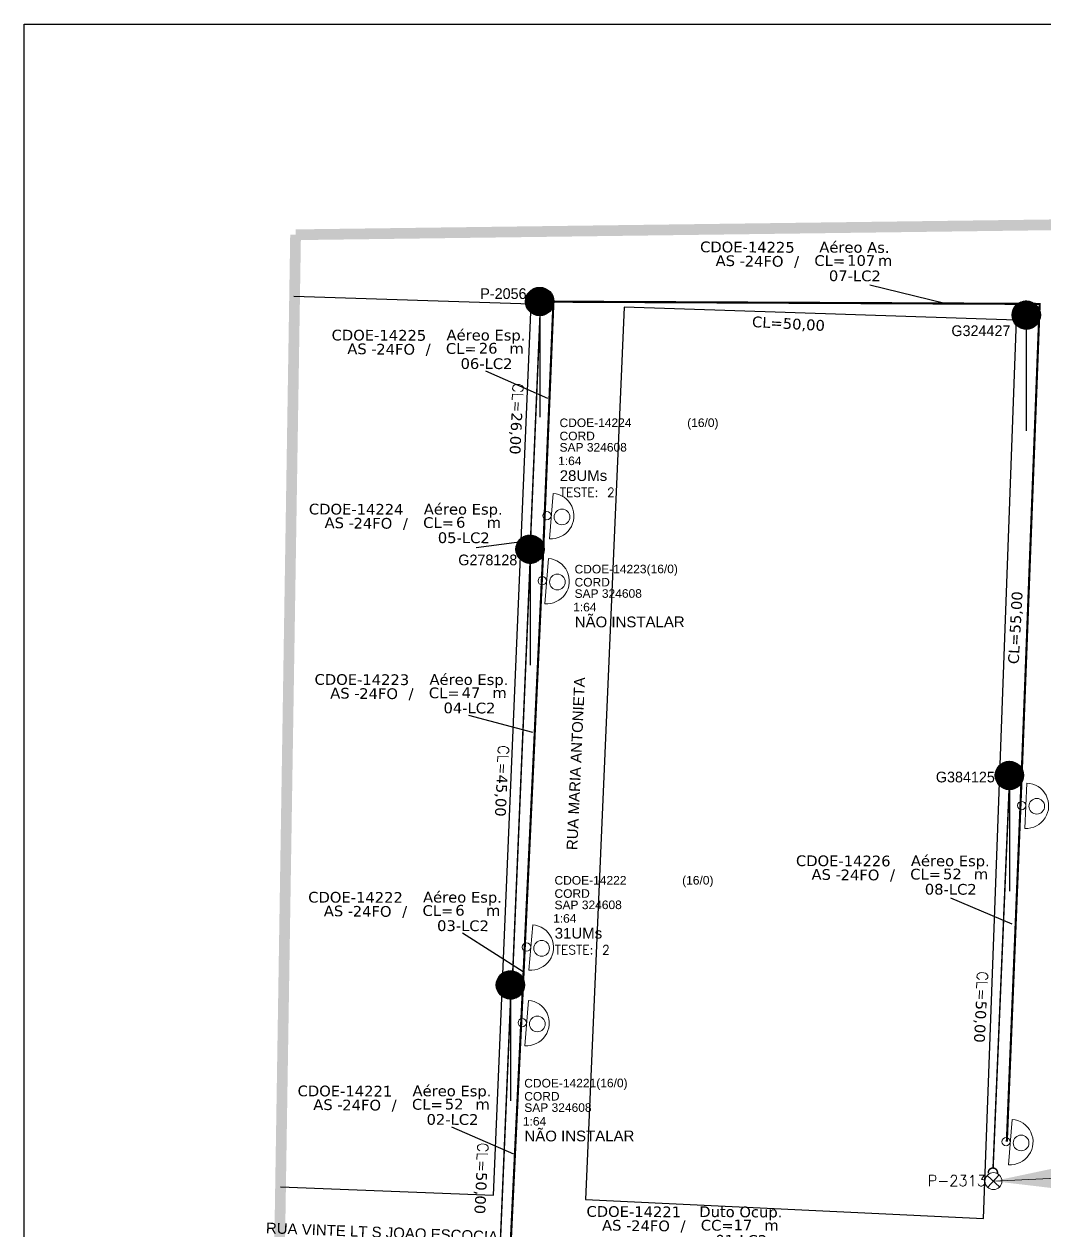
# Model space of a CAD drawing. Extents: x 31872 to 38560, y -10719 to -1519.
# Drawn here: x 31872 to 32823, y -2645 to -1519 of the extents above; entities that cross this region are included whole.
import ezdxf
from ezdxf.enums import TextEntityAlignment as Align

# ---------------------------------------------------------------- set-up
doc = ezdxf.new("R2010")
doc.units = ezdxf.units.DM
doc.header["$MEASUREMENT"] = 0
for name, color, linetype, lineweight in [('10.4-Postes', 1, 'Continuous', 0), ("20.0-LEGENDA DOS CDO'S", 1, 'Continuous', 0), ('20.2-CDO_POSTE', 1, 'Continuous', 5), ('20.6-CORDOALHA_SUPORTE', 7, 'Continuous', 25)]:
    doc.layers.add(name, color=color, linetype=linetype, lineweight=lineweight)
for name, color, linetype in [('CAP a instalar', 1, 'Continuous'), ('celulas gpon', 7, 'Continuous'), ('label_cabos', 7, 'Continuous'), ('locais', 7, 'Continuous'), ('locais legendas', 7, 'Continuous'), ('QUADRA', 7, 'Continuous'), ('Segmento de Logradouro Texto', 238, 'Continuous')]:
    doc.layers.add(name, color=color, linetype=linetype)
doc.styles.add('ARIAL', font='arial.ttf')
doc.styles.add('DIGICADE', font='arial.ttf')
doc.styles.add('ROMANS', font='romans.shx')
doc.styles.add('siredit', font='verdana.ttf')
doc.linetypes.add('FENCELINE1', pattern='A,0.25,-0.1,[133,ltypeshp.shx,S=0.1,R=0,X=-0.1,Y=0],-0.1,1', length=1.45)
doc.dimstyles.new('CC', dxfattribs={"dimtxt": 1, "dimasz": 2, "dimexe": 0.18, "dimexo": 0.0625, "dimgap": 0.09, "dimtad": 0, "dimdec": 0, "dimrnd": 1, "dimzin": 0, "dimdsep": 46, "dimtxsty": 'siredit', "dimblk": 'NONE', "dimcen": 0, "dimse1": 1, "dimse2": 1, "dimsd1": 1, "dimsd2": 1, "dimclrt": 7, "dimadec": 0, "dimazin": 0, "dimtfac": 1, "dimtdec": 0, "dimtofl": 0, "dimtmove": 0, "dimatfit": 3, "dimfxl": 0, "dimtolj": 1, "dimtzin": 0, "dimarcsym": 0})
doc.dimstyles.new('CL', dxfattribs={"dimtxt": 1, "dimasz": 2, "dimexe": 0.18, "dimexo": 0.0625, "dimgap": 0.09, "dimtad": 0, "dimdec": 0, "dimrnd": 1, "dimzin": 0, "dimdsep": 46, "dimtxsty": 'siredit', "dimblk": 'NONE', "dimcen": 0, "dimse1": 1, "dimse2": 1, "dimsd1": 1, "dimsd2": 1, "dimclrt": 7, "dimadec": 0, "dimazin": 0, "dimtfac": 1, "dimtdec": 0, "dimtofl": 0, "dimtmove": 0, "dimatfit": 3, "dimfxl": 0, "dimtolj": 1, "dimtzin": 0, "dimarcsym": 0})

# ---------------------------------------------------------------- blocks, each defined once
blk = doc.blocks.new('*X22')
at = {"color": 0}
for p, q in [((-0.679997, 0.416018), (-0.018018, 1.077997)), ((-0.679809, 0.433884), (-0.035884, 1.077809)), ((-0.679715, 0.398622), (-0.000622, 1.077715)), ((-0.67911, 0.452261), (-0.054261, 1.07711)), ((-0.678999, 0.381661), (0.016339, 1.076999)), ((-0.677877, 0.365105), (0.032895, 1.075877)), ((-0.677853, 0.471196), (-0.073196, 1.075853)), ((-0.676376, 0.348929), (0.049071, 1.074376)), ((-0.675978, 0.490748), (-0.092748, 1.073978)), ((-0.674518, 0.333109), (0.064891, 1.072518)), ((-0.673417, 0.510987), (-0.112987, 1.071417)), ((-0.672323, 0.317627), (0.080373, 1.070323)), ((-0.67008, 0.532002), (-0.134002, 1.06808)), ((-0.669809, 0.302463), (0.095537, 1.067809)), ((-0.666991, 0.287604), (0.110396, 1.064991)), ((-0.665856, 0.553903), (-0.155903, 1.063856)), ((-0.663883, 0.273034), (0.124966, 1.061883)), ((-0.660603, 0.576834), (-0.178834, 1.058603)), ((-0.660497, 0.258742), (0.139258, 1.058497)), ((-0.656846, 0.244715), (0.153285, 1.054846)), ((-0.654125, 0.600989), (-0.202989, 1.052125)), ((-0.652938, 0.230945), (0.167055, 1.050938)), ((-0.648783, 0.217422), (0.180578, 1.046783)), ((-0.646156, 0.626637), (-0.228637, 1.044156)), ((-0.64439, 0.204138), (0.193862, 1.04239)), ((-0.639766, 0.191085), (0.206915, 1.037766)), ((-0.636298, 0.654172), (-0.256172, 1.034298)), ((-0.634917, 0.178256), (0.219744, 1.032917)), ((-0.62985, 0.165645), (0.232355, 1.02785)), ((-0.624571, 0.153247), (0.244753, 1.022571)), ((-0.623925, 0.684222), (-0.286222, 1.021925)), ((-0.619084, 0.141056), (0.256944, 1.017084)), ((-0.613395, 0.129067), (0.268933, 1.011395)), ((-0.607932, 0.717893), (-0.319893, 1.005932)), ((-0.607508, 0.117277), (0.280723, 1.005508)), ((-0.601426, 0.10568), (0.29232, 0.999426)), ((-0.595154, 0.094275), (0.303725, 0.993154)), ((-0.588694, 0.083057), (0.314943, 0.986694)), ((-0.58596, 0.757543), (-0.359543, 0.98396)), ((-0.58205, 0.072024), (0.325976, 0.98005)), ((-0.575224, 0.061172), (0.336828, 0.973224)), ((-0.568219, 0.0505), (0.3475, 0.966219)), ((-0.561036, 0.040005), (0.357995, 0.959036)), ((-0.553678, 0.029685), (0.368315, 0.951678)), ((-0.550397, 0.810783), (-0.412783, 0.948397)), ((-0.546146, 0.01954), (0.37846, 0.944146)), ((-0.538442, 0.009566), (0.388434, 0.936442)), ((-0.530567, -0.000236), (0.398236, 0.928567)), ((-0.522522, -0.009869), (0.407869, 0.920522)), ((-0.514308, -0.019333), (0.417333, 0.912308)), ((-0.505925, -0.028628), (0.426628, 0.903925)), ((-0.497375, -0.037756), (0.435756, 0.895375)), ((-0.488657, -0.046715), (0.444715, 0.886657)), ((-0.479772, -0.055508), (0.453508, 0.877772)), ((-0.470719, -0.064133), (0.462133, 0.868719)), ((-0.461499, -0.07259), (0.47059, 0.859499)), ((-0.45211, -0.080879), (0.478879, 0.85011)), ((-0.442553, -0.089), (0.487, 0.840553)), ((-0.432826, -0.096951), (0.494951, 0.830826)), ((-0.422929, -0.104731), (0.502731, 0.820929)), ((-0.41286, -0.11234), (0.51034, 0.81086)), ((-0.402619, -0.119776), (0.517776, 0.800619)), ((-0.392202, -0.127037), (0.525037, 0.790202)), ((-0.381609, -0.134122), (0.532122, 0.779609)), ((-0.370838, -0.141028), (0.539028, 0.768838)), ((-0.359886, -0.147754), (0.545754, 0.757886)), ((-0.348751, -0.154296), (0.552296, 0.746751)), ((-0.337429, -0.160652), (0.558652, 0.735429)), ((-0.325919, -0.16682), (0.56482, 0.723919)), ((-0.314215, -0.172794), (0.570794, 0.712215)), ((-0.302316, -0.178572), (0.576572, 0.700316)), ((-0.290215, -0.184149), (0.582149, 0.688215)), ((-0.27791, -0.189522), (0.587522, 0.67591)), ((-0.265395, -0.194684), (0.592684, 0.663395)), ((-0.252664, -0.199631), (0.597631, 0.650664)), ((-0.239711, -0.204356), (0.602356, 0.637711)), ((-0.226531, -0.208853), (0.606853, 0.624531)), ((-0.213115, -0.213115), (0.611115, 0.611115)), ((-0.199456, -0.217134), (0.615134, 0.597456)), ((-0.185546, -0.220901), (0.618901, 0.583546)), ((-0.171373, -0.224406), (0.622406, 0.569373)), ((-0.156929, -0.22764), (0.62564, 0.554929)), ((-0.1422, -0.230589), (0.628589, 0.5402)), ((-0.127174, -0.23324), (0.63124, 0.525174)), ((-0.111836, -0.23558), (0.63358, 0.509836)), ((-0.096169, -0.23759), (0.63559, 0.494169)), ((-0.080154, -0.239253), (0.637253, 0.478154)), ((-0.06377, -0.240547), (0.638547, 0.46177)), ((-0.046993, -0.241448), (0.639448, 0.444993)), ((-0.029795, -0.241927), (0.639927, 0.427795)), ((-0.012144, -0.241953), (0.639953, 0.410144)), ((0.006, -0.241488), (0.639488, 0.392)), ((0.024679, -0.240486), (0.638486, 0.373321)), ((0.043948, -0.238895), (0.636895, 0.354052)), ((0.063871, -0.236649), (0.634649, 0.334129)), ((0.084528, -0.23367), (0.63167, 0.313472)), ((0.106018, -0.229858), (0.627858, 0.291982)), ((0.12847, -0.225084), (0.623084, 0.26953)), ((0.152051, -0.21918), (0.61718, 0.245949)), ((0.176993, -0.211916), (0.609916, 0.221007)), ((0.203627, -0.20296), (0.60096, 0.194373)), ((0.232456, -0.191808), (0.589808, 0.165544)), ((0.264325, -0.177617), (0.575617, 0.133675)), ((0.300865, -0.158754), (0.556754, 0.097135)), ((0.346227, -0.13107), (0.52907, 0.051773)), ((0.43272, -0.062254), (0.460254, -0.03472))]:
    blk.add_line(p, q, dxfattribs=at)
blk = doc.blocks.new('POLE_POLE')
at = {"color": 0}
blk.add_line((-0.0000002, -0.00000239), (-0.0000002, -0.00004983), dxfattribs=at)
blk.add_circle((-0.0000002, 0.00000418), 0.0000066, dxfattribs=at)
at = {"color": 0, "xscale": 1e-05, "yscale": 1e-05, "zscale": 1e-05}
blk.add_blockref('*X22', (0, 0), dxfattribs=at)
blk = doc.blocks.new('CDOE_CT_POSTE')
at = {"layer": "20.0-LEGENDA DOS CDO'S", "color": 0, "style": 'ARIAL'}
for tag, p in [('CDO_N', (0.12, 5.25)), ('CORDOALHA', (0.12, 4.02)), ('SAP', (0.12, 2.96)), ('1:XX', (0.14, 1.23)), ('UMS', (0.14, 0.22))]:
    blk.add_attdef(tag, p, '', height=0.68, rotation=0.118, dxfattribs=at)
blk.add_attdef('FIBRAS_UTILIZADAS', text='', height=0.68, rotation=0.118, dxfattribs=at).set_placement((7.83, 5.26), align=Align.CENTER)
blk = doc.blocks.new('*U33')
at = {"color": 0}
blk.add_line((2.14, -0.58), (-2.1, -0.68), dxfattribs=at)
for centre, radius in [((0, 0.38), 0.733), ((0.03, -1.03), 0.393)]:
    blk.add_circle(centre, radius, dxfattribs=at)
blk.add_arc((0.02, -0.63), 2.12, 1.3782, 181.3782, dxfattribs=at)
blk = doc.blocks.new('_None')
blk = doc.blocks.new('Teste  FTTH')
at = {"color": 0, "lineweight": 0, "style": 'ROMANS'}
for tag, p in [('TESTE', (-2.302, -0.29)), ('QTDE', (0.212, -0.29))]:
    blk.add_attdef(tag, p, '', height=0.48, dxfattribs=at)
for tag, p, flags in [('FID', (-2.227, -1.253), 1), ('FATOR', (-2.227, -2.028), 3), ('ID_ATIVIDADE', (-2.227, -2.716), 3)]:
    blk.add_attdef(tag, p, '', height=0.48, dxfattribs=dict(at, flags=flags))
blk = doc.blocks.new('*U105')
at = {"layer": '20.6-CORDOALHA_SUPORTE', "const_width": 0.139}
for points in [[(-20.84, -0.38, 1.175511), (-20.83, 0.47)], [(5.71, 0.47, 1.231752), (5.71, -0.38)]]:
    blk.add_lwpolyline(points, format="xyb", dxfattribs=at)
blk.add_lwpolyline([(-20.3, 0.04), (5.19, 0.04)], dxfattribs=at)
at = {"layer": '20.6-CORDOALHA_SUPORTE', "color": 0, "lineweight": 0, "style": 'ROMANS'}
blk.add_attdef('LANCE', text='', height=1, dxfattribs=at).set_placement((-0.54, -2.21), align=Align.RIGHT)
at = {"layer": '20.6-CORDOALHA_SUPORTE', "color": 0, "style": 'siredit'}
blk.add_attdef('QTDE', (-0.54, -2.21), '', height=1, rotation=359.69, dxfattribs=at)
at = {"layer": '20.6-CORDOALHA_SUPORTE', "color": 0, "lineweight": 0, "style": 'ROMANS'}
for tag, p, flags in [('FATOR', (-5.2, -4.44), 3), ('ID_ATIVIDADE', (-5.2, -6.67), 3), ('FID', (-5.2, -8.9), 1)]:
    blk.add_attdef(tag, p, '', height=1, dxfattribs=dict(at, flags=flags))
blk = doc.blocks.new('*U106')
at = {"layer": '20.6-CORDOALHA_SUPORTE', "const_width": 0.139}
for points in [[(-20.84, -0.38, 1.175511), (-20.83, 0.47)], [(18.32, 0.46, 1.231752), (18.32, -0.38)]]:
    blk.add_lwpolyline(points, format="xyb", dxfattribs=at)
blk.add_lwpolyline([(-20.3, 0.04), (17.8, 0.04)], dxfattribs=at)
at = {"layer": '20.6-CORDOALHA_SUPORTE', "color": 0, "lineweight": 0, "style": 'ROMANS'}
blk.add_attdef('LANCE', text='', height=1, dxfattribs=at).set_placement((-0.54, -2.21), align=Align.RIGHT)
at = {"layer": '20.6-CORDOALHA_SUPORTE', "color": 0, "style": 'siredit'}
blk.add_attdef('QTDE', (-0.54, -2.21), '', height=1, rotation=359.69, dxfattribs=at)
at = {"layer": '20.6-CORDOALHA_SUPORTE', "color": 0, "lineweight": 0, "style": 'ROMANS'}
for tag, p, flags in [('FATOR', (-5.2, -4.44), 3), ('ID_ATIVIDADE', (-5.2, -6.67), 3), ('FID', (-5.2, -8.9), 1)]:
    blk.add_attdef(tag, p, '', height=1, dxfattribs=dict(at, flags=flags))
blk = doc.blocks.new('*U107')
at = {"layer": '20.6-CORDOALHA_SUPORTE', "const_width": 0.139}
for points in [[(-20.84, -0.38, 1.175511), (-20.83, 0.47)], [(0.77, 0.47, 1.231752), (0.77, -0.38)]]:
    blk.add_lwpolyline(points, format="xyb", dxfattribs=at)
blk.add_lwpolyline([(-20.3, 0.04), (0.25, 0.04)], dxfattribs=at)
at = {"layer": '20.6-CORDOALHA_SUPORTE', "color": 0, "lineweight": 0, "style": 'ROMANS'}
blk.add_attdef('LANCE', text='', height=1, dxfattribs=at).set_placement((-0.54, -2.21), align=Align.RIGHT)
at = {"layer": '20.6-CORDOALHA_SUPORTE', "color": 0, "style": 'siredit'}
blk.add_attdef('QTDE', (-0.54, -2.21), '', height=1, rotation=359.69, dxfattribs=at)
at = {"layer": '20.6-CORDOALHA_SUPORTE', "color": 0, "lineweight": 0, "style": 'ROMANS'}
for tag, p, flags in [('FATOR', (-5.2, -4.44), 3), ('ID_ATIVIDADE', (-5.2, -6.67), 3), ('FID', (-5.2, -8.9), 1)]:
    blk.add_attdef(tag, p, '', height=1, dxfattribs=dict(at, flags=flags))
blk = doc.blocks.new('*U108')
at = {"layer": '20.6-CORDOALHA_SUPORTE', "const_width": 0.139}
for points in [[(-20.84, -0.38, 1.175511), (-20.83, 0.47)], [(15.53, 0.46, 1.231752), (15.53, -0.38)]]:
    blk.add_lwpolyline(points, format="xyb", dxfattribs=at)
blk.add_lwpolyline([(-20.3, 0.04), (15, 0.04)], dxfattribs=at)
at = {"layer": '20.6-CORDOALHA_SUPORTE', "color": 0, "lineweight": 0, "style": 'ROMANS'}
blk.add_attdef('LANCE', text='', height=1, dxfattribs=at).set_placement((-0.54, -2.21), align=Align.RIGHT)
at = {"layer": '20.6-CORDOALHA_SUPORTE', "color": 0, "style": 'siredit'}
blk.add_attdef('QTDE', (-0.54, -2.21), '', height=1, rotation=359.69, dxfattribs=at)
at = {"layer": '20.6-CORDOALHA_SUPORTE', "color": 0, "lineweight": 0, "style": 'ROMANS'}
for tag, p, flags in [('FATOR', (-5.2, -4.44), 3), ('ID_ATIVIDADE', (-5.2, -6.67), 3), ('FID', (-5.2, -8.9), 1)]:
    blk.add_attdef(tag, p, '', height=1, dxfattribs=dict(at, flags=flags))
blk = doc.blocks.new('Inst CB DT OCUP CFOA-SM-AS-80-TS-24')
at = {"layer": 'label_cabos', "color": 0, "style": 'siredit'}
for tag, flags, p in [('ID_ATIVIDADE', 3, (1.31, 2.67)), ('FATOR', 1, (11.56, 2.55))]:
    blk.add_attdef(tag, text='', height=1, rotation=359.69, dxfattribs=dict(at, flags=flags)).set_placement(p, align=Align.MIDDLE_CENTER)
for tag, p in [('DESTINO_CABO', (3.13, 1.26)), ('TIPO_CABO', (13.11, 1.24)), ('TIPO_CABO', (1.76, 0)), ('CABO', (4.69, -0.05)), ('/', (7.71, -0.05)), ('LANCE', (10.91, 0)), ('UND', (15.96, 0)), ('FID', (13.15, -1.41))]:
    blk.add_attdef(tag, text='', height=1, rotation=359.69, dxfattribs=at).set_placement(p, align=Align.MIDDLE_CENTER)
blk.add_attdef('QTDE', (12.43, -0.47), '', height=1, rotation=359.69, dxfattribs=at)
blk = doc.blocks.new('Inst CB ESP CFOA-SM-AS-80-TS-24')
at = {"layer": 'label_cabos', "color": 0, "style": 'siredit'}
for tag, flags, p in [('ID_ATIVIDADE', 3, (1.31, 2.67)), ('FATOR', 1, (11.56, 2.55))]:
    blk.add_attdef(tag, text='', height=1, rotation=359.69, dxfattribs=dict(at, flags=flags)).set_placement(p, align=Align.MIDDLE_CENTER)
for tag, p in [('DESTINO_CABO', (3.13, 1.26)), ('TIPO_CABO', (13.11, 1.24)), ('TIPO_CABO', (1.76, 0)), ('CABO', (4.69, -0.05)), ('/', (7.71, -0.05)), ('LANCE', (10.81, 0)), ('UND', (15.96, 0)), ('FID', (13.15, -1.41))]:
    blk.add_attdef(tag, text='', height=1, rotation=359.69, dxfattribs=at).set_placement(p, align=Align.MIDDLE_CENTER)
blk.add_attdef('QTDE', (12.43, -0.47), '', height=1, rotation=359.69, dxfattribs=at)
blk = doc.blocks.new('Inst CB AS CFOA-SM-AS-80-TS-24')
at = {"layer": 'label_cabos', "color": 0, "style": 'siredit'}
for tag, flags, p in [('ID_ATIVIDADE', 3, (1.31, 2.67)), ('FATOR', 1, (11.56, 2.55))]:
    blk.add_attdef(tag, text='', height=1, rotation=359.69, dxfattribs=dict(at, flags=flags)).set_placement(p, align=Align.MIDDLE_CENTER)
for tag, p in [('DESTINO_CABO', (3.13, 1.26)), ('TIPO_CABO', (13.11, 1.24)), ('TIPO_CABO', (1.76, 0)), ('CABO', (4.69, -0.05)), ('/', (7.71, -0.05)), ('LANCE', (10.81, 0)), ('UND', (15.96, 0)), ('FID', (13.15, -1.41))]:
    blk.add_attdef(tag, text='', height=1, rotation=359.69, dxfattribs=at).set_placement(p, align=Align.MIDDLE_CENTER)
blk.add_attdef('QTDE', (12.43, -0.47), '', height=1, rotation=359.69, dxfattribs=at)
blk = doc.blocks.new('Inst CDOE-16 CAIXA DIST OPT CDOE 48F_16D C_SPL_2_1_8')
at = {"layer": "20.0-LEGENDA DOS CDO'S", "color": 0}
for tag, p, style, flags in [('ID_ATIVIDADE', (0.12, 6.47), 'ARIAL', 3), ('FATOR', (7.92, 6.47), 'ARIAL', 1), ('QTDE', (0.1, -1.17), 'DIGICADE', 3)]:
    blk.add_attdef(tag, p, '', height=0.8, rotation=0.118, dxfattribs=dict(at, style=style, flags=flags))
at = {"layer": "20.0-LEGENDA DOS CDO'S", "color": 0, "style": 'ARIAL'}
for tag, p, height in [('FID', (0.12, 5.25), 0.8), ('CORDOALHA', (0.12, 4.02), 0.8), ('SAP', (0.12, 2.96), 0.8), ('1:XX', (-0.01, 1.7), 0.8), ('UMS', (0.14, 0.22), 1)]:
    blk.add_attdef(tag, p, '', height=height, rotation=0.118, dxfattribs=at)
blk.add_attdef('FIBRAS_UTILIZADAS', text='', height=0.8, rotation=0.118, dxfattribs=at).set_placement((13.48, 5.26), align=Align.CENTER)
blk = doc.blocks.new('*U84')
at = {"color": 1}
for p, q in [((-0.00000309, 0.00000689), (0.00000269, 0.00000147)), ((0.00000251, 0.00000707), (-0.00000291, 0.00000129))]:
    blk.add_line(p, q, dxfattribs=at)
at = {"color": 3}
blk.add_lwpolyline([(0.0001518, 0.00001112), (0.0003049, 0.00001112), (0.0003049, -0.00001409), (0.0001518, -0.00001409)], close=True, dxfattribs=at)
at = {"color": 1}
blk.add_circle((-0.0000002, 0.00000418), 0.00000396, dxfattribs=at)
at = {"color": 0, "insert": (0.00017341, 0.00000242), "char_height": 0.0000066585, "width": 0.0001153545, "attachment_point": 1, "style": 'ARIAL'}
blk.add_mtext('{\\C3;IMPLANTAR POSTE 300/8}', dxfattribs=at)
at = {"layer": '10.4-Postes', "lineweight": 0, "style": 'ROMANS'}
blk.add_attdef('FID', text='', height=0.000005, dxfattribs=at).set_placement((0.00000019, -0.00000608), align=Align.CENTER)
at = {"layer": '10.4-Postes', "lineweight": 0, "style": 'ROMANS', "flags": 3}
for tag, p in [('ID_ATIVIDADE', (-0.00000676, -0.00000863)), ('FATOR', (-0.00000189, -0.00001133)), ('QTDE', (-0.00000598, -0.00001404))]:
    blk.add_attdef(tag, p, '', height=0.00000209, dxfattribs=at)
at = {"color": 3}
blk.add_leader([(-0.0000002, 0.00000418), (0.0001518, 0.00001112)], dimstyle='CL', override={"dimgap": 0.09, "dimtad": 0}, dxfattribs=at)

msp = doc.modelspace()

# ---------------------------------------------------------------- linework, layer by layer
at = {"layer": 'CAP a instalar', "linetype": 'FENCELINE1', "ltscale": 5, "const_width": 2}
msp.add_lwpolyline([(32323.3, -2695.6), (32323.3, -2695.6), (32336.5, -2418.2), (32355.5, -2010.1), (32365, -1778.3), (32818.3, -1780.4), (32801.4, -2223.3), (32787.7, -2561.7)], dxfattribs=at)
at = {"layer": 'celulas gpon', "color": 116, "linetype": 'Continuous', "lineweight": 200, "const_width": 10}
for points in [[(33796.2, -2501.7), (33659.8, -2430.5), (33445.9, -2292.9), (33271.4, -2191.7), (33174.8, -2095.1), (33260.3, -1980.3), (33044, -1703.8), (32124.6, -1715.9), (32124.6, -1715.9)], [(32124.6, -1715.9), (32109.6, -2667.5), (32057.6, -3829.1), (32539.4, -3857), (33049.1, -3878.5), (33040.6, -4185.1), (33472.4, -4195.8), (33471.5, -4491.8), (34534.3, -4525.3)]]:
    msp.add_lwpolyline(points, dxfattribs=at)
at = {"layer": 'Defpoints', "color": 3}
msp.add_lwpolyline([(31871.6, -1519.4), (38560.4, -1519.4), (38560.4, -6746.3), (31871.6, -6746.3)], close=True, dxfattribs=at)
at = {"layer": 'QUADRA', "ltscale": 5e-05}
for points in [[(32110.5, -2603.8), (32309, -2611.7), (32344.2, -1780.6), (32123, -1773.4)], [(32430.9, -1783.5), (32394.8, -2615.9), (32765.9, -2633.5), (32796.7, -1795.5), (32430.9, -1783.5)]]:
    msp.add_lwpolyline(points, dxfattribs=at)

# ---------------------------------------------------------------- block references
at = {"layer": '10.4-Postes', "color": 0, "lineweight": 0}
ref = msp.add_blockref('*U84', (32775.6, -2607), dxfattribs=dict(at, xscale=1999999.99999932, yscale=1999999.99999932, zscale=1999999.99999932))
ref.add_attrib('FID', 'P-2313', dxfattribs={"lineweight": 0, "height": 10.01, "style": 'ROMANS'}).set_placement((32741.1, -2603.2), align=Align.CENTER)
at = {"layer": "20.0-LEGENDA DOS CDO'S", "lineweight": 0, "xscale": 10, "yscale": 10, "zscale": 10}
for p, values in [((32369.5, -1947.8), {'FID': 'CDOE-14224', 'CORDOALHA': 'CORD', 'SAP': 'SAP 324608', '1:XX': '1:64', 'UMS': '28UMs', 'FIBRAS_UTILIZADAS': '(16/0)'}), ((32364.8, -2374.6), {'FID': 'CDOE-14222', 'CORDOALHA': 'CORD', 'SAP': 'SAP 324608', '1:XX': '1:64', 'UMS': '31UMs', 'FIBRAS_UTILIZADAS': '(16/0)'})]:
    msp.add_blockref('Inst CDOE-16 CAIXA DIST OPT CDOE 48F_16D C_SPL_2_1_8', p, dxfattribs=at).add_auto_attribs(values)
at = {"layer": "20.0-LEGENDA DOS CDO'S", "lineweight": 0, "xscale": 17.50499999999995, "yscale": 17.50499999999995, "zscale": 17.50499999999995, "rotation": 0.004078562105398152}
for p in [(32411.3, -1955.3), (32406.6, -2382)]:
    msp.add_blockref('Teste  FTTH', p, dxfattribs=at).add_auto_attribs({'TESTE': 'TESTE:', 'QTDE': '2'})
at = {"layer": "20.0-LEGENDA DOS CDO'S", "color": 8}
ref = msp.add_blockref('CDOE_CT_POSTE', (32383.5, -2084.2), dxfattribs=dict(at, xscale=10, yscale=10, zscale=10))
ref.add_attrib('CDO_N', 'CDOE-14223', (32384.7, -2031.8), dxfattribs={"color": 0, "height": 8, "rotation": 0.118, "style": 'ARIAL'})
ref.add_attrib('CORDOALHA', 'CORD', (32384.7, -2044), dxfattribs={"color": 0, "height": 8, "rotation": 0.118, "style": 'ARIAL'})
ref.add_attrib('SAP', 'SAP 324608', (32384.7, -2054.6), dxfattribs={"color": 0, "height": 8, "rotation": 0.118, "style": 'ARIAL'})
ref.add_attrib('1:XX', '1:64', (32383.4, -2067.2), dxfattribs={"color": 0, "height": 8, "rotation": 0.118, "style": 'ARIAL'})
ref.add_attrib('UMS', 'NÃO INSTALAR', (32384.9, -2082.1), dxfattribs={"color": 0, "height": 10, "rotation": 0.118, "style": 'ARIAL'})
ref.add_attrib('FIBRAS_UTILIZADAS', '   (16/0)', dxfattribs={"color": 0, "height": 8, "rotation": 0.118, "style": 'ARIAL'}).set_placement((32461.8, -2031.6), align=Align.CENTER)
ref = msp.add_blockref('CDOE_CT_POSTE', (32336.6, -2563.8), dxfattribs=dict(at, xscale=10, yscale=10, zscale=10))
ref.add_attrib('CDO_N', 'CDOE-14221', (32337.8, -2511.3), dxfattribs={"color": 0, "height": 8, "rotation": 0.118, "style": 'ARIAL'})
ref.add_attrib('CORDOALHA', 'CORD', (32337.8, -2523.5), dxfattribs={"color": 0, "height": 8, "rotation": 0.118, "style": 'ARIAL'})
ref.add_attrib('SAP', 'SAP 324608', (32337.8, -2534.1), dxfattribs={"color": 0, "height": 8, "rotation": 0.118, "style": 'ARIAL'})
ref.add_attrib('1:XX', '1:64', (32336.5, -2546.8), dxfattribs={"color": 0, "height": 8, "rotation": 0.118, "style": 'ARIAL'})
ref.add_attrib('UMS', 'NÃO INSTALAR', (32338, -2561.6), dxfattribs={"color": 0, "height": 10, "rotation": 0.118, "style": 'ARIAL'})
ref.add_attrib('FIBRAS_UTILIZADAS', '   (16/0)', dxfattribs={"color": 0, "height": 8, "rotation": 0.118, "style": 'ARIAL'}).set_placement((32414.9, -2511.1), align=Align.CENTER)
at = {"layer": '20.2-CDO_POSTE', "color": 10, "xscale": 10, "yscale": 10, "zscale": 10, "rotation": 263.9667797306455}
for p in [(32369.2, -1978.7), (32350.2, -2381.1), (32797.2, -2562.6)]:
    msp.add_blockref('*U33', p, dxfattribs=at)
at = {"layer": '20.2-CDO_POSTE', "color": 8, "xscale": 10, "yscale": 10, "zscale": 10}
for p, rotation in [((32364.9, -2039.4), 263.9667797306455), ((32811.8, -2248.7), 266.0853318448115), ((32346.2, -2451.6), 263.9667797306455)]:
    msp.add_blockref('*U33', p, dxfattribs=dict(at, rotation=rotation))
at = {"layer": '20.6-CORDOALHA_SUPORTE', "color": 0, "lineweight": 0}
ref = msp.add_blockref('*U107', (32343.5, -1994.2), dxfattribs=dict(at, xscale=10, yscale=10, zscale=10, rotation=267.5816619483879))
ref.add_attrib('QTDE', '26,00', (32326, -1881.4), dxfattribs={"color": 0, "height": 10, "rotation": 267.2717, "style": 'siredit'})
ref.add_attrib('LANCE', 'CL=', dxfattribs={"color": 0, "lineweight": 0, "height": 10, "rotation": 267.5817, "style": 'ROMANS'}).set_placement((32326, -1881.4), align=Align.RIGHT)
at = {"layer": '20.6-CORDOALHA_SUPORTE', "color": 0, "lineweight": 0, "xscale": 10, "yscale": 10, "zscale": 10, "rotation": 267.5816619483879}
for name, p, values in [('*U106', (32334.2, -2225.5), {'QTDE': '45,00', 'LANCE': 'CL='}), ('*U108', (32780.8, -2436.4), {'QTDE': '50,00', 'LANCE': 'CL='})]:
    msp.add_blockref(name, p, dxfattribs=at).add_auto_attribs(values)
at = {"layer": '20.6-CORDOALHA_SUPORTE', "color": 0, "lineweight": 0}
ref = msp.add_blockref('*U105', (32316.1, -2632), dxfattribs=dict(at, xscale=10, yscale=10, zscale=10, rotation=267.5816619483879))
ref.add_attrib('QTDE', '50,00', (32293.2, -2589.9), dxfattribs={"color": 0, "height": 10, "rotation": 267.2717, "style": 'siredit'})
ref.add_attrib('LANCE', 'CL=', dxfattribs={"color": 0, "lineweight": 0, "height": 10, "rotation": 267.5817, "style": 'ROMANS'}).set_placement((32293.2, -2589.9), align=Align.RIGHT)
at = {"layer": 'label_cabos'}
ref = msp.add_blockref('Inst CB AS CFOA-SM-AS-80-TS-24', (32514.5, -1740.1), dxfattribs=dict(at, xscale=10, yscale=10, zscale=10))
ref.add_attrib('DESTINO_CABO', 'CDOE-14225', dxfattribs={"color": 0, "height": 10, "rotation": 359.69, "style": 'siredit'}).set_placement((32545.8, -1727.4), align=Align.MIDDLE_CENTER)
ref.add_attrib('TIPO_CABO', 'Aéreo As.', dxfattribs={"color": 0, "height": 10, "rotation": 359.69, "style": 'siredit'}).set_placement((32645.6, -1727.6), align=Align.MIDDLE_CENTER)
ref.add_attrib('CABO', '24FO', dxfattribs={"color": 0, "height": 10, "rotation": 359.69, "style": 'siredit'}).set_placement((32561.4, -1740.6), align=Align.MIDDLE_CENTER)
ref.add_attrib('/', '/', dxfattribs={"color": 0, "height": 10, "rotation": 359.69, "style": 'siredit'}).set_placement((32591.7, -1740.6), align=Align.MIDDLE_CENTER)
ref.add_attrib('TIPO_CABO', 'AS - ', dxfattribs={"color": 0, "height": 10, "rotation": 359.69, "style": 'siredit'}).set_placement((32532.1, -1740.1), align=Align.MIDDLE_CENTER)
ref.add_attrib('FID', '07-LC2', dxfattribs={"color": 0, "height": 10, "rotation": 359.69, "style": 'siredit'}).set_placement((32646, -1754.2), align=Align.MIDDLE_CENTER)
ref.add_attrib('LANCE', 'CL=', dxfattribs={"color": 0, "height": 10, "rotation": 359.69, "style": 'siredit'}).set_placement((32622.6, -1740), align=Align.MIDDLE_CENTER)
ref.add_attrib('QTDE', '107', (32638.8, -1744.8), dxfattribs={"color": 0, "height": 10, "rotation": 359.69, "style": 'siredit'})
ref.add_attrib('UND', 'm', dxfattribs={"color": 0, "height": 10, "rotation": 359.69, "style": 'siredit'}).set_placement((32674.2, -1740), align=Align.MIDDLE_CENTER)
ref = msp.add_blockref('Inst CB ESP CFOA-SM-AS-80-TS-24', (32171.1, -1822.3), dxfattribs=dict(at, xscale=10, yscale=10, zscale=10, rotation=0.1315642785740556))
ref.add_attrib('DESTINO_CABO', 'CDOE-14225', dxfattribs={"color": 0, "height": 10, "rotation": 359.8216, "style": 'siredit'}).set_placement((32202.3, -1809.6), align=Align.MIDDLE_CENTER)
ref.add_attrib('TIPO_CABO', 'Aéreo Esp.', dxfattribs={"color": 0, "height": 10, "rotation": 359.8216, "style": 'siredit'}).set_placement((32302.1, -1809.5), align=Align.MIDDLE_CENTER)
ref.add_attrib('CABO', '24FO', dxfattribs={"color": 0, "height": 10, "rotation": 359.8216, "style": 'siredit'}).set_placement((32217.9, -1822.7), align=Align.MIDDLE_CENTER)
ref.add_attrib('/', '/', dxfattribs={"color": 0, "height": 10, "rotation": 359.8216, "style": 'siredit'}).set_placement((32248.2, -1822.6), align=Align.MIDDLE_CENTER)
ref.add_attrib('TIPO_CABO', 'AS - ', dxfattribs={"color": 0, "height": 10, "rotation": 359.8216, "style": 'siredit'}).set_placement((32188.7, -1822.3), align=Align.MIDDLE_CENTER)
ref.add_attrib('FID', '06-LC2', dxfattribs={"color": 0, "height": 10, "rotation": 359.8216, "style": 'siredit'}).set_placement((32302.6, -1836.1), align=Align.MIDDLE_CENTER)
ref.add_attrib('LANCE', 'CL=', dxfattribs={"color": 0, "height": 10, "rotation": 359.8216, "style": 'siredit'}).set_placement((32279.1, -1822), align=Align.MIDDLE_CENTER)
ref.add_attrib('QTDE', '26', (32295.4, -1826.7), dxfattribs={"color": 0, "height": 10, "rotation": 359.8216, "style": 'siredit'})
ref.add_attrib('UND', 'm', dxfattribs={"color": 0, "height": 10, "rotation": 359.8216, "style": 'siredit'}).set_placement((32330.7, -1821.9), align=Align.MIDDLE_CENTER)
ref = msp.add_blockref('Inst CB ESP CFOA-SM-AS-80-TS-24', (32149.9, -1984.6), dxfattribs=dict(at, xscale=10, yscale=10, zscale=10, rotation=0.1315642785740556))
ref.add_attrib('DESTINO_CABO', 'CDOE-14224', dxfattribs={"color": 0, "height": 10, "rotation": 359.8216, "style": 'siredit'}).set_placement((32181.1, -1971.9), align=Align.MIDDLE_CENTER)
ref.add_attrib('TIPO_CABO', 'Aéreo Esp.', dxfattribs={"color": 0, "height": 10, "rotation": 359.8216, "style": 'siredit'}).set_placement((32280.9, -1971.9), align=Align.MIDDLE_CENTER)
ref.add_attrib('CABO', '24FO', dxfattribs={"color": 0, "height": 10, "rotation": 359.8216, "style": 'siredit'}).set_placement((32196.7, -1985), align=Align.MIDDLE_CENTER)
ref.add_attrib('/', '/', dxfattribs={"color": 0, "height": 10, "rotation": 359.8216, "style": 'siredit'}).set_placement((32227, -1985), align=Align.MIDDLE_CENTER)
ref.add_attrib('TIPO_CABO', 'AS - ', dxfattribs={"color": 0, "height": 10, "rotation": 359.8216, "style": 'siredit'}).set_placement((32167.5, -1984.6), align=Align.MIDDLE_CENTER)
ref.add_attrib('FID', '05-LC2', dxfattribs={"color": 0, "height": 10, "rotation": 359.8216, "style": 'siredit'}).set_placement((32281.4, -1998.5), align=Align.MIDDLE_CENTER)
ref.add_attrib('LANCE', 'CL=', dxfattribs={"color": 0, "height": 10, "rotation": 359.8216, "style": 'siredit'}).set_placement((32257.9, -1984.4), align=Align.MIDDLE_CENTER)
ref.add_attrib('QTDE', '6', (32274.2, -1989.1), dxfattribs={"color": 0, "height": 10, "rotation": 359.8216, "style": 'siredit'})
ref.add_attrib('UND', 'm', dxfattribs={"color": 0, "height": 10, "rotation": 359.8216, "style": 'siredit'}).set_placement((32309.5, -1984.3), align=Align.MIDDLE_CENTER)
ref = msp.add_blockref('Inst CB ESP CFOA-SM-AS-80-TS-24', (32155.1, -2143.5), dxfattribs=dict(at, xscale=10, yscale=10, zscale=10, rotation=0.1315642785740556))
ref.add_attrib('DESTINO_CABO', 'CDOE-14223', dxfattribs={"color": 0, "height": 10, "rotation": 359.8216, "style": 'siredit'}).set_placement((32186.4, -2130.8), align=Align.MIDDLE_CENTER)
ref.add_attrib('TIPO_CABO', 'Aéreo Esp.', dxfattribs={"color": 0, "height": 10, "rotation": 359.8216, "style": 'siredit'}).set_placement((32286.2, -2130.8), align=Align.MIDDLE_CENTER)
ref.add_attrib('CABO', '24FO', dxfattribs={"color": 0, "height": 10, "rotation": 359.8216, "style": 'siredit'}).set_placement((32202, -2143.9), align=Align.MIDDLE_CENTER)
ref.add_attrib('/', '/', dxfattribs={"color": 0, "height": 10, "rotation": 359.8216, "style": 'siredit'}).set_placement((32232.3, -2143.8), align=Align.MIDDLE_CENTER)
ref.add_attrib('TIPO_CABO', 'AS - ', dxfattribs={"color": 0, "height": 10, "rotation": 359.8216, "style": 'siredit'}).set_placement((32172.8, -2143.5), align=Align.MIDDLE_CENTER)
ref.add_attrib('FID', '04-LC2', dxfattribs={"color": 0, "height": 10, "rotation": 359.8216, "style": 'siredit'}).set_placement((32286.7, -2157.3), align=Align.MIDDLE_CENTER)
ref.add_attrib('LANCE', 'CL=', dxfattribs={"color": 0, "height": 10, "rotation": 359.8216, "style": 'siredit'}).set_placement((32263.2, -2143.2), align=Align.MIDDLE_CENTER)
ref.add_attrib('QTDE', '47', (32279.4, -2148), dxfattribs={"color": 0, "height": 10, "rotation": 359.8216, "style": 'siredit'})
ref.add_attrib('UND', 'm', dxfattribs={"color": 0, "height": 10, "rotation": 359.8216, "style": 'siredit'}).set_placement((32314.8, -2143.1), align=Align.MIDDLE_CENTER)
ref = msp.add_blockref('Inst CB ESP CFOA-SM-AS-80-TS-24', (32603.9, -2312.6), dxfattribs=dict(at, xscale=10, yscale=10, zscale=10, rotation=0.1315642785740556))
ref.add_attrib('DESTINO_CABO', 'CDOE-14226', dxfattribs={"color": 0, "height": 10, "rotation": 359.8216, "style": 'siredit'}).set_placement((32635.2, -2299.9), align=Align.MIDDLE_CENTER)
ref.add_attrib('TIPO_CABO', 'Aéreo Esp.', dxfattribs={"color": 0, "height": 10, "rotation": 359.8216, "style": 'siredit'}).set_placement((32735, -2299.9), align=Align.MIDDLE_CENTER)
ref.add_attrib('CABO', '24FO', dxfattribs={"color": 0, "height": 10, "rotation": 359.8216, "style": 'siredit'}).set_placement((32650.8, -2313), align=Align.MIDDLE_CENTER)
ref.add_attrib('/', '/', dxfattribs={"color": 0, "height": 10, "rotation": 359.8216, "style": 'siredit'}).set_placement((32681.1, -2312.9), align=Align.MIDDLE_CENTER)
ref.add_attrib('TIPO_CABO', 'AS - ', dxfattribs={"color": 0, "height": 10, "rotation": 359.8216, "style": 'siredit'}).set_placement((32621.5, -2312.6), align=Align.MIDDLE_CENTER)
ref.add_attrib('FID', '08-LC2', dxfattribs={"color": 0, "height": 10, "rotation": 359.8216, "style": 'siredit'}).set_placement((32735.4, -2326.4), align=Align.MIDDLE_CENTER)
ref.add_attrib('LANCE', 'CL=', dxfattribs={"color": 0, "height": 10, "rotation": 359.8216, "style": 'siredit'}).set_placement((32712, -2312.3), align=Align.MIDDLE_CENTER)
ref.add_attrib('QTDE', '52', (32728.2, -2317.1), dxfattribs={"color": 0, "height": 10, "rotation": 359.8216, "style": 'siredit'})
ref.add_attrib('UND', 'm', dxfattribs={"color": 0, "height": 10, "rotation": 359.8216, "style": 'siredit'}).set_placement((32763.6, -2312.2), align=Align.MIDDLE_CENTER)
ref = msp.add_blockref('Inst CB ESP CFOA-SM-AS-80-TS-24', (32149.2, -2346.5), dxfattribs=dict(at, xscale=10, yscale=10, zscale=10, rotation=0.1315642785740556))
ref.add_attrib('DESTINO_CABO', 'CDOE-14222', dxfattribs={"color": 0, "height": 10, "rotation": 359.8216, "style": 'siredit'}).set_placement((32180.5, -2333.9), align=Align.MIDDLE_CENTER)
ref.add_attrib('TIPO_CABO', 'Aéreo Esp.', dxfattribs={"color": 0, "height": 10, "rotation": 359.8216, "style": 'siredit'}).set_placement((32280.2, -2333.8), align=Align.MIDDLE_CENTER)
ref.add_attrib('CABO', '24FO', dxfattribs={"color": 0, "height": 10, "rotation": 359.8216, "style": 'siredit'}).set_placement((32196, -2347), align=Align.MIDDLE_CENTER)
ref.add_attrib('/', '/', dxfattribs={"color": 0, "height": 10, "rotation": 359.8216, "style": 'siredit'}).set_placement((32226.3, -2346.9), align=Align.MIDDLE_CENTER)
ref.add_attrib('TIPO_CABO', 'AS - ', dxfattribs={"color": 0, "height": 10, "rotation": 359.8216, "style": 'siredit'}).set_placement((32166.8, -2346.6), align=Align.MIDDLE_CENTER)
ref.add_attrib('FID', '03-LC2', dxfattribs={"color": 0, "height": 10, "rotation": 359.8216, "style": 'siredit'}).set_placement((32280.7, -2360.4), align=Align.MIDDLE_CENTER)
ref.add_attrib('LANCE', 'CL=', dxfattribs={"color": 0, "height": 10, "rotation": 359.8216, "style": 'siredit'}).set_placement((32257.3, -2346.3), align=Align.MIDDLE_CENTER)
ref.add_attrib('QTDE', '6', (32273.5, -2351), dxfattribs={"color": 0, "height": 10, "rotation": 359.8216, "style": 'siredit'})
ref.add_attrib('UND', 'm', dxfattribs={"color": 0, "height": 10, "rotation": 359.8216, "style": 'siredit'}).set_placement((32308.8, -2346.2), align=Align.MIDDLE_CENTER)
ref = msp.add_blockref('Inst CB ESP CFOA-SM-AS-80-TS-24', (32139.4, -2527.3), dxfattribs=dict(at, xscale=10, yscale=10, zscale=10, rotation=0.1315642785740556))
ref.add_attrib('DESTINO_CABO', 'CDOE-14221', dxfattribs={"color": 0, "height": 10, "rotation": 359.8216, "style": 'siredit'}).set_placement((32170.6, -2514.6), align=Align.MIDDLE_CENTER)
ref.add_attrib('TIPO_CABO', 'Aéreo Esp.', dxfattribs={"color": 0, "height": 10, "rotation": 359.8216, "style": 'siredit'}).set_placement((32270.4, -2514.5), align=Align.MIDDLE_CENTER)
ref.add_attrib('CABO', '24FO', dxfattribs={"color": 0, "height": 10, "rotation": 359.8216, "style": 'siredit'}).set_placement((32186.2, -2527.7), align=Align.MIDDLE_CENTER)
ref.add_attrib('/', '/', dxfattribs={"color": 0, "height": 10, "rotation": 359.8216, "style": 'siredit'}).set_placement((32216.5, -2527.6), align=Align.MIDDLE_CENTER)
ref.add_attrib('TIPO_CABO', 'AS - ', dxfattribs={"color": 0, "height": 10, "rotation": 359.8216, "style": 'siredit'}).set_placement((32157, -2527.3), align=Align.MIDDLE_CENTER)
ref.add_attrib('FID', '02-LC2', dxfattribs={"color": 0, "height": 10, "rotation": 359.8216, "style": 'siredit'}).set_placement((32270.9, -2541.1), align=Align.MIDDLE_CENTER)
ref.add_attrib('LANCE', 'CL=', dxfattribs={"color": 0, "height": 10, "rotation": 359.8216, "style": 'siredit'}).set_placement((32247.5, -2527), align=Align.MIDDLE_CENTER)
ref.add_attrib('QTDE', '52', (32263.7, -2531.7), dxfattribs={"color": 0, "height": 10, "rotation": 359.8216, "style": 'siredit'})
ref.add_attrib('UND', 'm', dxfattribs={"color": 0, "height": 10, "rotation": 359.8216, "style": 'siredit'}).set_placement((32299, -2526.9), align=Align.MIDDLE_CENTER)
at = {"layer": 'label_cabos', "color": 0, "lineweight": 0}
ref = msp.add_blockref('Inst CB DT OCUP CFOA-SM-AS-80-TS-24', (32408.6, -2639.8), dxfattribs=dict(at, xscale=10, yscale=10, zscale=10))
ref.add_attrib('DESTINO_CABO', 'CDOE-14221', dxfattribs={"color": 0, "height": 10, "rotation": 359.69, "style": 'siredit'}).set_placement((32439.9, -2627.1), align=Align.MIDDLE_CENTER)
ref.add_attrib('CABO', '24FO', dxfattribs={"color": 0, "height": 10, "rotation": 359.69, "style": 'siredit'}).set_placement((32455.5, -2640.3), align=Align.MIDDLE_CENTER)
ref.add_attrib('TIPO_CABO', 'Duto Ocup.', dxfattribs={"color": 0, "height": 10, "rotation": 359.69, "style": 'siredit'}).set_placement((32539.7, -2627.3), align=Align.MIDDLE_CENTER)
ref.add_attrib('/', '/', dxfattribs={"color": 0, "height": 10, "rotation": 359.69, "style": 'siredit'}).set_placement((32485.8, -2640.3), align=Align.MIDDLE_CENTER)
ref.add_attrib('TIPO_CABO', 'AS - ', dxfattribs={"color": 0, "height": 10, "rotation": 359.69, "style": 'siredit'}).set_placement((32426.2, -2639.8), align=Align.MIDDLE_CENTER)
ref.add_attrib('FID', '01-LC2', dxfattribs={"color": 0, "height": 10, "rotation": 359.69, "style": 'siredit'}).set_placement((32540.1, -2653.9), align=Align.MIDDLE_CENTER)
ref.add_attrib('LANCE', 'CC=', dxfattribs={"color": 0, "height": 10, "rotation": 359.69, "style": 'siredit'}).set_placement((32517.7, -2639.8), align=Align.MIDDLE_CENTER)
ref.add_attrib('QTDE', '17', (32532.9, -2644.5), dxfattribs={"color": 0, "height": 10, "rotation": 359.69, "style": 'siredit'})
ref.add_attrib('UND', 'm', dxfattribs={"color": 0, "height": 10, "rotation": 359.69, "style": 'siredit'}).set_placement((32568.3, -2639.8), align=Align.MIDDLE_CENTER)
at = {"layer": 'locais', "color": 10, "xscale": 2000000, "yscale": 2000000, "zscale": 2000000}
for p in [(32352.6, -1786.5), (32806.2, -1799.2), (32343.6, -2017.6), (32790.5, -2228.6), (32325.3, -2424)]:
    msp.add_blockref('POLE_POLE', p, dxfattribs=at)

# ---------------------------------------------------------------- texts
at = {"layer": 'celulas gpon', "style": 'siredit'}
for s, rotation, p in [('CL=50,00', 356.8736, (32549.9, -1801.9)), ('CL=55,00', 86.8736, (32798.7, -2116.6))]:
    msp.add_text(s, height=10, rotation=rotation, dxfattribs=at).set_placement(p)
at = {"layer": 'locais legendas', "color": 10}
for s, p in [('P-2056', (32296.8, -1775.8)), ('G324427', (32736, -1810.4)), ('G278128', (32276.3, -2024.2)), ('G384125', (32721.5, -2226.7))]:
    msp.add_text(s, height=10, dxfattribs=at).set_placement(p)
at = {"layer": 'Segmento de Logradouro Texto', "color": 7, "linetype": 'Continuous', "char_height": 10, "attachment_point": 1, "style": 'DIGICADE'}
for s, insert, width, rotation in [('\\fArial|b0|i0|c0|p34;\\W1.0000000000;\\T1.0000000000;\\o\\lRUA MARIA ANTONIETA', (32377.2, -2289.6), 164.27, 87.4092), ('\\fArial|b0|i0|c0|p34;\\W1.0000000000;\\T1.0000000000;\\o\\lRUA VINTE LT S JOAO ESCOCIA', (32097.2, -2637.2), 219.4, 357.8125)]:
    msp.add_mtext(s, dxfattribs=dict(at, insert=insert, width=width, rotation=rotation))

# ---------------------------------------------------------------- leaders
at = {"layer": 'label_cabos'}
for points in [[(32729.9, -1780), (32660, -1762.8)], [(32359.9, -1868.5), (32302, -1843.2)], [(32352.1, -2000.1), (32292.9, -2008)], [(32345.8, -2180.1), (32286, -2164.4)], [(32792.8, -2358.9), (32735.4, -2334.7)], [(32336.9, -2403.3), (32280.1, -2367.4)], [(32328.2, -2573.5), (32270.3, -2548.2)]]:
    msp.add_leader(points, dimstyle='CC', override={"dimgap": 0.09, "dimtad": 0}, dxfattribs=at)

doc.saveas('drawing.dxf')
